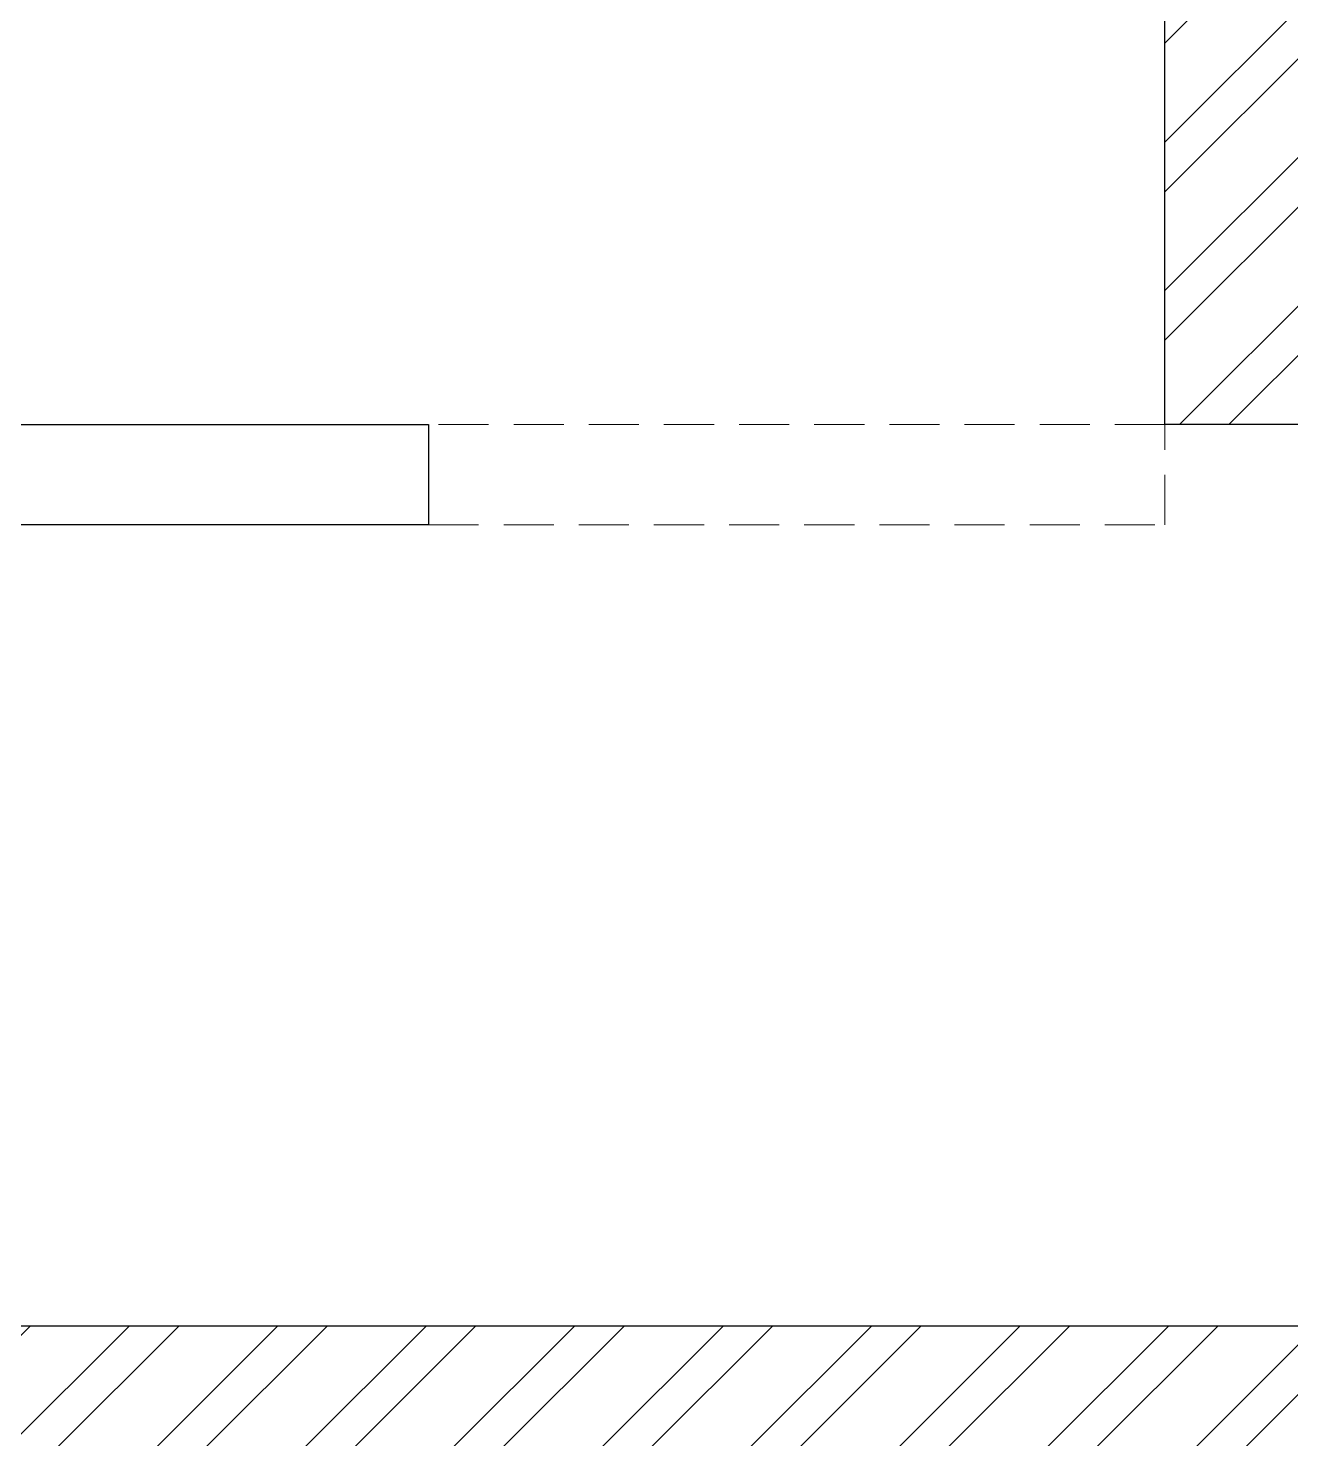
# Model space of a CAD drawing. Header units: millimetres. Extents: x 1535833 to 1547155, y 396470 to 405534.
# Drawn here: x 1537948 to 1539208, y 402651 to 404060 of the extents above; entities that cross this region are included whole.
import ezdxf

# ---------------------------------------------------------------- set-up
doc = ezdxf.new("R2010")
doc.units = ezdxf.units.MM
doc.header["$LTSCALE"] = 40
doc.linetypes.add('a_p6_plan_L18$0$HIDDEN', pattern=[0.375, 0.25, -0.125])
doc.layers.add('A-WALL', color=1, linetype='Continuous')
for name, color, linetype, lineweight in [('LENS-CURTAIN', 5, 'a_p6_plan_L18$0$HIDDEN', 9), ('LENS-DIM', 252, 'Continuous', 5), ('LENS-PARTITION', 21, 'Continuous', 25), ('LN-HATCH', 251, 'Continuous', 0)]:
    doc.layers.add(name, color=color, linetype=linetype, lineweight=lineweight)

# ---------------------------------------------------------------- blocks, each defined once
blk = doc.blocks.new('A$C1635124d')
at = {"layer": 'LN-HATCH'}
h = blk.add_hatch(dxfattribs=at)
h.set_pattern_fill('ANSI32', color=256, scale=11, angle=180)
h.set_pattern_definition([(225, (-4858615.314264493, -39420.50267495358), (74.08711299882052, -74.08711299882054), []), (225, (-4858664.705694494, -39420.50267495358), (74.08711299882052, -74.08711299882054), [])])
h.paths.add_polyline_path([(6222.02683249116, 1062.000000000043), (4715.000000029802, 1062.000000000043), (4715.000000029802, 3711.999999985142), (4165.000000029801, 3711.999999985142), (4165.000000029801, 3461.999999985142), (4465.000000029802, 3461.999999985142), (4465.000000029802, 1062.000000000043), (4340.000000029802, 1062.000000000043), (4340.000000029802, 812.0000000000437), (6222.02683249116, 812.0000000000437)])
h.paths.add_polyline_path([(3294.999999970198, 3711.999999985142), (2695, 3711.999999985142), (2695, 3461.999999985142), (3294.999999970198, 3461.999999985142)])
h.paths.add_polyline_path([(1794.999999970197, 3711.999999985142), (405.0000000298023, 3711.999999985142), (405.0000000298023, 3536.999999985142), (885, 3536.999999985142), (885, 3461.999999985142), (1794.999999970197, 3461.999999985142)])
h.paths.add_polyline_path([(-255, 3711.999999985142), (-655.5187702178955, 3711.999999985142), (-655.5187702178955, 3461.999999985142), (-380, 3461.999999985142), (-380, 1842.000000000044), (-255, 1842.000000000044)])
h.paths.add_polyline_path([(-1105.518770247698, 3711.999999985142), (-5100, 3711.999999985142), (-5100, 3161.999999985143), (-4850, 3161.999999985143), (-4850, 3461.999999985142), (-1850, 3461.999999985142), (-1850, 1842.000000000044), (-1250, 1842.000000000044), (-1250, 1967.000000000044), (-1600, 1967.000000000044), (-1600, 3461.999999985142), (-1105.518770247698, 3461.999999985142)])
h.paths.add_polyline_path([(-1600, 816.9999999851425), (-1250, 816.9999999851425), (-1250, 941.9999999851423), (-4850, 941.9999999851423), (-4850, 2351.999999985142), (-5100, 2351.999999985142), (-5100, 816.9999999851425), (-1850, 816.9999999851425), (-1850, -335.0000000069413), (-1600, -335.0000000069413)])
h.paths.add_polyline_path([(-1600, -660.0000000068248), (-1850, -660.0000000068248), (-1850, -4100), (-1600, -4100)])
at = {"layer": 'A-WALL'}
for p, q in [((-1850, 1842.000000000044), (-1850, 3461.999999985142)), ((-1250, 1842.000000000044), (-1850, 1842.000000000044)), ((-1250, 941.9999999851423), (-4850, 941.9999999851423))]:
    blk.add_line(p, q, dxfattribs=at)

msp = doc.modelspace()

# ---------------------------------------------------------------- linework, layer by layer
at = {"layer": 'LENS-CURTAIN', "ltscale": 5}
msp.add_lwpolyline([(1539082.901608357, 403663.8990574433), (1538347.901608357, 403663.8990574433), (1538347.901608357, 403563.8990574432), (1539082.901608357, 403563.8990574432)], close=True, dxfattribs=at)
at = {"layer": 'LENS-PARTITION'}
msp.add_lwpolyline([(1538347.901608357, 403563.8990574432), (1537182.901608357, 403563.8990574432), (1537182.901608357, 403663.8990574583), (1538347.901608357, 403663.8990574583)], close=True, dxfattribs=at)

# ---------------------------------------------------------------- block references
at = {"layer": 'LENS-DIM'}
msp.add_blockref('A$C1635124d', (1540932.901608357, 401821.899057458), dxfattribs=at)

doc.saveas('drawing.dxf')
